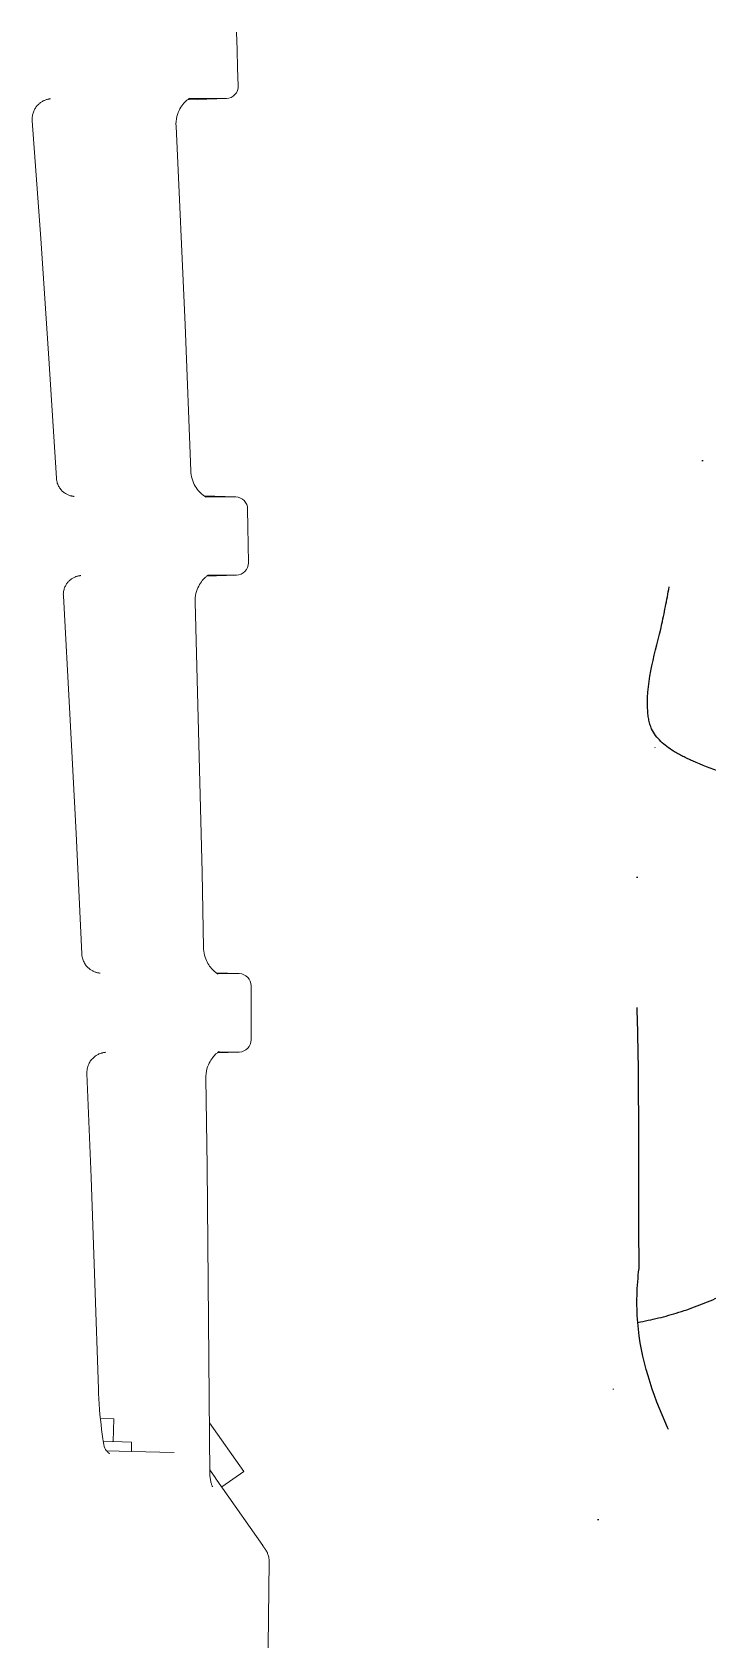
# Model space of a CAD drawing. Header units: millimetres. Extents: x -7970 to 6845, y -11075 to 1978.
# Drawn here: x 4192.6 to 4357.2, y -9802.3 to -9411.1 of the extents above; entities that cross this region are included whole.
import ezdxf

# ---------------------------------------------------------------- set-up
doc = ezdxf.new("R2010")
doc.units = ezdxf.units.MM
doc.header["$LTSCALE"] = 5
doc.linetypes.add('DIVIDE', pattern=[31.75, 12.7, -6.35, 0, -6.35, 0, -6.35])
doc.layers.add('Layer0016', color=7, linetype='Continuous')
doc.layers.add('Layer0021', color=7, linetype='Continuous')

# ---------------------------------------------------------------- blocks, each defined once
blk = doc.blocks.new('DC_GROUP_ＤＸＦ２５_207')
at = {"layer": 'Layer0016', "color": 7, "linetype": 'DIVIDE', "lineweight": 25}
for points, knots in [([(4499.94, -9525.23), (4494.94, -9531.5), (4486.27, -9541.81), (4472.44, -9557.32), (4458.55, -9570.71), (4440.71, -9582.71), (4424.23, -9593.38), (4404.86, -9596.65), (4386.8, -9596.44), (4368.94, -9594.09), (4356.28, -9589.87), (4348.05, -9585.86), (4343.1, -9581.7), (4341.67, -9570.19), (4345.48, -9558.72), (4348.99, -9538.66), (4354.33, -9519.26), (4361.43, -9498.66), (4370.94, -9477.94), (4384.01, -9456.91), (4400.57, -9435.86), (4416.32, -9423.64), (4428.84, -9414.68), (4439.86, -9405.84), (4455.08, -9401.73), (4469.14, -9397.93), (4482.5, -9397.92), (4494.57, -9400.34), (4507.08, -9404.27), (4516.99, -9412.56), (4527.44, -9420.93), (4534.05, -9434.48), (4541.16, -9448.27), (4546.05, -9462.12), (4550.57, -9477.67), (4553.07, -9498.93), (4554.69, -9527.82), (4555.91, -9561.56), (4549.17, -9591.54), (4541.38, -9616.44), (4533.71, -9629.12), (4529.16, -9635.29)], [0, 0, 0, 0, 24.080206, 40.376328, 62.368007, 81.621779, 105.027946, 120.21878, 139.715507, 159.139584, 174.080389, 179.304723, 186.880218, 191.94402, 212.849643, 222.59821, 253.056704, 273.053856, 287.931849, 321.335945, 347.165392, 367.74227, 380.792024, 393.522119, 409.578539, 427.372267, 437.120647, 449.284481, 464.343197, 475.654195, 487.779324, 504.075592, 519.96282, 534.496675, 548.006704, 568.474766, 598.454492, 634.987732, 669.106867, 690.046219, 713.047401, 713.047401, 713.047401, 713.047401]), ([(4340.1, -9725.02), (4343.47, -9724.41), (4350.34, -9722.76), (4362.33, -9718.02), (4376.6, -9710.48), (4392.8, -9697.9), (4406.38, -9683.36), (4420.05, -9664.04), (4431.96, -9640.06), (4442.49, -9611.43), (4455.45, -9587.02), (4464.4, -9569.41), (4475.6, -9556.62), (4480.94, -9549), (4484.5, -9543.7)], [0, 0, 0, 0, 10.276892, 21.121796, 38.60948, 58.511164, 82.374755, 98.015477, 129.356766, 162.34053, 189.36152, 212.362556, 221.106485, 240.236954, 240.236954, 240.236954, 240.236954]), ([(4340.4, -9711.89), (4340.39, -9707.02), (4340.36, -9694.02), (4340.34, -9673.7), (4340.17, -9651.74), (4339.27, -9632.26), (4339.75, -9615.17), (4341.94, -9601.56), (4345.14, -9590.49), (4344.27, -9583.82), (4343.47, -9580.62)], [0, 0, 0, 0, 14.621044, 38.992536, 60.953625, 80.503469, 97.506721, 112.088938, 121.837288, 131.728726, 131.728726, 131.728726, 131.728726]), ([(4360.71, -10013.03), (4359.12, -10012.47), (4352.56, -10009.8), (4341.38, -10003.67), (4331.88, -9988.06), (4331.08, -9967.55), (4327.77, -9942.31), (4326.51, -9910.36), (4325.47, -9878.6), (4325.5, -9846.9), (4325.72, -9821.76), (4327.68, -9795.11), (4330.73, -9771.04), (4333.75, -9745.36), (4335.92, -9725.91), (4339.32, -9715), (4340.4, -9711.89)], [0, 0, 0, 0, 5.049823, 21.317249, 37.226374, 57.223409, 81.953727, 113.849502, 152.951443, 177.322345, 208.94052, 228.346601, 257.449431, 281.705424, 305.997844, 315.891095, 315.891095, 315.891095, 315.891095]), ([(4411.67, -9890.38), (4412.91, -9887.01), (4414.79, -9879.62), (4413.83, -9866.17), (4411.18, -9849.56), (4402.38, -9829.98), (4391.41, -9810.03), (4377.89, -9791.78), (4365.97, -9777.31), (4354.66, -9764.55), (4345.36, -9747.9), (4339.44, -9729.59), (4339.88, -9716.24), (4340.4, -9711.89)], [0, 0, 0, 0, 10.768884, 22.499469, 40.153612, 60.980478, 86.409452, 108.400752, 128.97768, 142.693814, 159.38412, 185.953428, 199.084002, 199.084002, 199.084002, 199.084002])]:
    blk.add_open_spline(points, degree=3, knots=knots, dxfattribs=at)
blk = doc.blocks.new('DC_GROUP_ＤＸＦ２５_57')
at = {"layer": 'Layer0021', "color": 7, "linetype": 'Continuous', "lineweight": 13}
for p, q in [((4198.53, -9519.74), (4198.52, -9519.61)), ((4198.57, -9520.02), (4198.53, -9519.74)), ((4198.62, -9520.29), (4198.57, -9520.02)), ((4198.68, -9520.55), (4198.62, -9520.29)), ((4198.75, -9520.81), (4198.68, -9520.55)), ((4198.84, -9521.05), (4198.75, -9520.81)), ((4198.94, -9521.29), (4198.84, -9521.05)), ((4199.05, -9521.51), (4198.94, -9521.29)), ((4199.17, -9521.73), (4199.05, -9521.51)), ((4199.3, -9521.94), (4199.17, -9521.73)), ((4199.44, -9522.13), (4199.3, -9521.94)), ((4199.58, -9522.32), (4199.44, -9522.13)), ((4199.73, -9522.49), (4199.58, -9522.32)), ((4199.88, -9522.65), (4199.73, -9522.49)), ((4200.04, -9522.81), (4199.88, -9522.65)), ((4200.21, -9522.95), (4200.04, -9522.81)), ((4200.37, -9523.08), (4200.21, -9522.95)), ((4200.54, -9523.21), (4200.37, -9523.08)), ((4200.71, -9523.32), (4200.54, -9523.21)), ((4200.88, -9523.42), (4200.71, -9523.32)), ((4201.05, -9523.52), (4200.88, -9523.42)), ((4201.22, -9523.6), (4201.05, -9523.52)), ((4201.39, -9523.68), (4201.22, -9523.6)), ((4201.56, -9523.75), (4201.39, -9523.68)), ((4201.72, -9523.81), (4201.56, -9523.75)), ((4201.88, -9523.86), (4201.72, -9523.81)), ((4202.03, -9523.9), (4201.88, -9523.86)), ((4202.17, -9523.93), (4202.03, -9523.9)), ((4202.3, -9523.96), (4202.17, -9523.93)), ((4202.42, -9523.99), (4202.3, -9523.96)), ((4202.52, -9524), (4202.42, -9523.99)), ((4202.6, -9524.01), (4202.52, -9524)), ((4202.67, -9524.02), (4202.6, -9524.01)), ((4202.73, -9524.03), (4202.67, -9524.02)), ((4202.77, -9524.03), (4202.73, -9524.03)), ((4202.8, -9524.04), (4202.77, -9524.03)), ((4202.81, -9524.04), (4202.8, -9524.04)), ((4202.82, -9524.04), (4202.81, -9524.04)), ((4202.82, -9524.04), (4202.82, -9524.04))]:
    blk.add_line(p, q, dxfattribs=at)
blk = doc.blocks.new('DC_GROUP_ＤＸＦ２５_59')
at = {"layer": 'Layer0021', "color": 7, "linetype": 'Continuous', "lineweight": 13}
for p, q in [((4204.7, -9635.49), (4204.69, -9635.33)), ((4204.73, -9635.8), (4204.7, -9635.49)), ((4204.78, -9636.1), (4204.73, -9635.8)), ((4204.85, -9636.39), (4204.78, -9636.1)), ((4204.93, -9636.66), (4204.85, -9636.39)), ((4205.03, -9636.92), (4204.93, -9636.66)), ((4205.14, -9637.17), (4205.03, -9636.92)), ((4205.25, -9637.41), (4205.14, -9637.17)), ((4205.38, -9637.63), (4205.25, -9637.41)), ((4205.51, -9637.84), (4205.38, -9637.63)), ((4205.65, -9638.04), (4205.51, -9637.84)), ((4205.79, -9638.23), (4205.65, -9638.04)), ((4205.94, -9638.41), (4205.79, -9638.23)), ((4206.1, -9638.57), (4205.94, -9638.41)), ((4206.25, -9638.73), (4206.1, -9638.57)), ((4206.41, -9638.87), (4206.25, -9638.73)), ((4206.57, -9639), (4206.41, -9638.87)), ((4206.73, -9639.12), (4206.57, -9639)), ((4206.89, -9639.23), (4206.73, -9639.12)), ((4207.05, -9639.34), (4206.89, -9639.23)), ((4207.21, -9639.43), (4207.05, -9639.34)), ((4207.37, -9639.51), (4207.21, -9639.43)), ((4207.52, -9639.59), (4207.37, -9639.51)), ((4207.67, -9639.66), (4207.52, -9639.59)), ((4207.83, -9639.72), (4207.67, -9639.66)), ((4207.97, -9639.78), (4207.83, -9639.72)), ((4208.12, -9639.83), (4207.97, -9639.78)), ((4208.27, -9639.87), (4208.12, -9639.83)), ((4208.41, -9639.91), (4208.27, -9639.87)), ((4208.54, -9639.95), (4208.41, -9639.91)), ((4208.67, -9639.97), (4208.54, -9639.95)), ((4208.79, -9640), (4208.67, -9639.97)), ((4208.9, -9640.01), (4208.79, -9640)), ((4208.99, -9640.03), (4208.9, -9640.01)), ((4209.06, -9640.04), (4208.99, -9640.03)), ((4209.12, -9640.04), (4209.06, -9640.04)), ((4209.16, -9640.05), (4209.12, -9640.04)), ((4209.19, -9640.05), (4209.16, -9640.05)), ((4209.21, -9640.05), (4209.19, -9640.05)), ((4209.22, -9640.05), (4209.21, -9640.05))]:
    blk.add_line(p, q, dxfattribs=at)
blk = doc.blocks.new('DC_GROUP_ＤＸＦ２５_67')
at = {"layer": 'Layer0021', "color": 7, "linetype": 'Continuous', "lineweight": 13}
for p, q in [((4234.96, -9524.2), (4234.91, -9524.18)), ((4234.98, -9524.21), (4234.96, -9524.2)), ((4235, -9524.22), (4234.98, -9524.21))]:
    blk.add_line(p, q, dxfattribs=at)
blk = doc.blocks.new('DC_GROUP_ＤＸＦ２５_68')
at = {"layer": 'Layer0021', "color": 7, "linetype": 'Continuous', "lineweight": 13}
for p, q in [((4234.99, -9524.2), (4234.95, -9524.18)), ((4235.02, -9524.21), (4234.99, -9524.2)), ((4235.03, -9524.22), (4235.02, -9524.21))]:
    blk.add_line(p, q, dxfattribs=at)
blk = doc.blocks.new('DC_GROUP_ＤＸＦ２５_69')
at = {"layer": 'Layer0021', "color": 7, "linetype": 'Continuous', "lineweight": 13}
for p, q in [((4234.38, -9634.23), (4234.37, -9633.86)), ((4234.43, -9634.73), (4234.38, -9634.23)), ((4234.51, -9635.22), (4234.43, -9634.73)), ((4234.61, -9635.68), (4234.51, -9635.22)), ((4234.74, -9636.12), (4234.61, -9635.68)), ((4234.88, -9636.54), (4234.74, -9636.12)), ((4235.05, -9636.94), (4234.88, -9636.54)), ((4235.23, -9637.31), (4235.05, -9636.94)), ((4235.42, -9637.67), (4235.23, -9637.31)), ((4235.62, -9638.01), (4235.42, -9637.67)), ((4235.84, -9638.33), (4235.62, -9638.01)), ((4236.06, -9638.62), (4235.84, -9638.33)), ((4236.28, -9638.89), (4236.06, -9638.62)), ((4236.5, -9639.13), (4236.28, -9638.89)), ((4236.71, -9639.35), (4236.5, -9639.13)), ((4236.91, -9639.54), (4236.71, -9639.35)), ((4237.09, -9639.7), (4236.91, -9639.54)), ((4237.24, -9639.82), (4237.09, -9639.7)), ((4237.38, -9639.93), (4237.24, -9639.82)), ((4237.5, -9640.02), (4237.38, -9639.93)), ((4237.6, -9640.09), (4237.5, -9640.02)), ((4237.68, -9640.14), (4237.6, -9640.09)), ((4237.75, -9640.19), (4237.68, -9640.14)), ((4237.8, -9640.22), (4237.75, -9640.19)), ((4237.84, -9640.24), (4237.8, -9640.22)), ((4237.87, -9640.25), (4237.84, -9640.24)), ((4237.88, -9640.26), (4237.87, -9640.25)), ((4237.88, -9640.26), (4237.88, -9640.26))]:
    blk.add_line(p, q, dxfattribs=at)
blk = doc.blocks.new('DC_GROUP_ＤＸＦ２５_70')
at = {"layer": 'Layer0021', "color": 7, "linetype": 'Continuous', "lineweight": 13}
for p, q in [((4230.87, -9427.23), (4230.93, -9427.2)), ((4230.93, -9427.2), (4230.97, -9427.18)), ((4230.97, -9427.18), (4230.99, -9427.18)), ((4230.99, -9427.18), (4230.99, -9427.17))]:
    blk.add_line(p, q, dxfattribs=at)
blk = doc.blocks.new('DC_GROUP_ＤＸＦ２５_72')
at = {"layer": 'Layer0021', "color": 7, "linetype": 'Continuous', "lineweight": 13}
for p, q in [((4231.26, -9518.21), (4231.23, -9517.79)), ((4231.33, -9518.76), (4231.26, -9518.21)), ((4231.43, -9519.29), (4231.33, -9518.76)), ((4231.56, -9519.79), (4231.43, -9519.29)), ((4231.72, -9520.27), (4231.56, -9519.79)), ((4231.91, -9520.72), (4231.72, -9520.27)), ((4232.11, -9521.14), (4231.91, -9520.72)), ((4232.32, -9521.53), (4232.11, -9521.14)), ((4232.56, -9521.9), (4232.32, -9521.53)), ((4232.8, -9522.25), (4232.56, -9521.9)), ((4233.05, -9522.57), (4232.8, -9522.25)), ((4233.3, -9522.85), (4233.05, -9522.57)), ((4233.54, -9523.11), (4233.3, -9522.85)), ((4233.78, -9523.33), (4233.54, -9523.11)), ((4233.98, -9523.51), (4233.78, -9523.33)), ((4234.16, -9523.66), (4233.98, -9523.51)), ((4234.33, -9523.78), (4234.16, -9523.66)), ((4234.48, -9523.89), (4234.33, -9523.78)), ((4234.61, -9523.98), (4234.48, -9523.89)), ((4234.73, -9524.05), (4234.61, -9523.98)), ((4234.82, -9524.11), (4234.73, -9524.05)), ((4234.89, -9524.15), (4234.82, -9524.11)), ((4234.95, -9524.18), (4234.89, -9524.15))]:
    blk.add_line(p, q, dxfattribs=at)
blk = doc.blocks.new('DC_GROUP_ＤＸＦ２５_73')
at = {"layer": 'Layer0021', "color": 7, "linetype": 'Continuous', "lineweight": 13}
for p, q in [((4210.92, -9756.45), (4210.79, -9756.32)), ((4211.06, -9756.61), (4210.92, -9756.45)), ((4211.19, -9756.73), (4211.06, -9756.61)), ((4211.29, -9756.84), (4211.19, -9756.73)), ((4211.38, -9756.91), (4211.29, -9756.84)), ((4211.43, -9756.96), (4211.38, -9756.91)), ((4211.46, -9756.99), (4211.43, -9756.96)), ((4211.45, -9756.98), (4211.46, -9756.99)), ((4211.46, -9756.99), (4211.46, -9756.99))]:
    blk.add_line(p, q, dxfattribs=at)
blk = doc.blocks.new('DC_GROUP_ＤＸＦ２５_74')
at = {"layer": 'Layer0021', "color": 7, "linetype": 'Continuous', "lineweight": 13}
for p, q in [((4210.04, -9754.75), (4209.96, -9754.3)), ((4210.18, -9755.21), (4210.04, -9754.75)), ((4210.34, -9755.61), (4210.18, -9755.21)), ((4210.51, -9755.94), (4210.34, -9755.61)), ((4210.67, -9756.18), (4210.51, -9755.94)), ((4210.79, -9756.32), (4210.67, -9756.18))]:
    blk.add_line(p, q, dxfattribs=at)
blk = doc.blocks.new('DC_GROUP_ＤＸＦ２５_75')
at = {"layer": 'Layer0021', "color": 7, "linetype": 'Continuous', "lineweight": 13}
for p, q in [((4236.2, -9761.37), (4235.89, -9760.93)), ((4237.15, -9762.74), (4236.2, -9761.37))]:
    blk.add_line(p, q, dxfattribs=at)
blk = doc.blocks.new('DC_GROUP_ＤＸＦ２５_76')
at = {"layer": 'Layer0021', "color": 7, "linetype": 'Continuous', "lineweight": 13}
for p, q in [((4248.9, -9779.52), (4248.75, -9779.3)), ((4248.91, -9779.54), (4248.9, -9779.52)), ((4248.92, -9779.55), (4248.91, -9779.54)), ((4248.93, -9779.57), (4248.92, -9779.55))]:
    blk.add_line(p, q, dxfattribs=at)
blk = doc.blocks.new('DC_GROUP_ＤＸＦ２５_77')
at = {"layer": 'Layer0021', "color": 7, "linetype": 'Continuous', "lineweight": 13}
for p, q in [((4248.96, -9779.61), (4248.93, -9779.57)), ((4248.97, -9779.62), (4248.96, -9779.61)), ((4248.98, -9779.64), (4248.97, -9779.62)), ((4248.99, -9779.65), (4248.98, -9779.64))]:
    blk.add_line(p, q, dxfattribs=at)
blk = doc.blocks.new('DC_GROUP_ＤＸＦ２５_78')
at = {"layer": 'Layer0021', "color": 7, "linetype": 'Continuous', "lineweight": 13}
for p, q in [((4249.01, -9779.69), (4248.99, -9779.65)), ((4249.02, -9779.7), (4249.01, -9779.69)), ((4249.04, -9779.72), (4249.02, -9779.7)), ((4249.05, -9779.73), (4249.04, -9779.72))]:
    blk.add_line(p, q, dxfattribs=at)
blk = doc.blocks.new('DC_GROUP_ＤＸＦ２５_79')
at = {"layer": 'Layer0021', "color": 7, "linetype": 'Continuous', "lineweight": 13}
for p, q in [((4249.07, -9779.76), (4249.05, -9779.73)), ((4249.07, -9779.77), (4249.07, -9779.76)), ((4249.08, -9779.79), (4249.07, -9779.77))]:
    blk.add_line(p, q, dxfattribs=at)
blk = doc.blocks.new('DC_GROUP_ＤＸＦ２５_80')
at = {"layer": 'Layer0021', "color": 7, "linetype": 'Continuous', "lineweight": 13}
for p, q in [((4249.1, -9779.81), (4249.08, -9779.79)), ((4249.11, -9779.83), (4249.1, -9779.81)), ((4249.12, -9779.84), (4249.11, -9779.83))]:
    blk.add_line(p, q, dxfattribs=at)
blk = doc.blocks.new('DC_GROUP_ＤＸＦ２５_81')
at = {"layer": 'Layer0021', "color": 7, "linetype": 'Continuous', "lineweight": 13}
for p, q in [((4249.14, -9779.86), (4249.12, -9779.84)), ((4249.15, -9779.87), (4249.14, -9779.86))]:
    blk.add_line(p, q, dxfattribs=at)
blk = doc.blocks.new('DC_GROUP_ＤＸＦ２５_82')
at = {"layer": 'Layer0021', "color": 7, "linetype": 'Continuous', "lineweight": 13}
for p, q in [((4249.16, -9779.9), (4249.15, -9779.87)), ((4249.17, -9779.91), (4249.16, -9779.9)), ((4249.18, -9779.92), (4249.17, -9779.91))]:
    blk.add_line(p, q, dxfattribs=at)
blk = doc.blocks.new('DC_GROUP_ＤＸＦ２５_83')
at = {"layer": 'Layer0021', "color": 7, "linetype": 'Continuous', "lineweight": 13}
for p, q in [((4249.19, -9779.94), (4249.18, -9779.92)), ((4249.2, -9779.95), (4249.19, -9779.94))]:
    blk.add_line(p, q, dxfattribs=at)
blk = doc.blocks.new('DC_GROUP_ＤＸＦ２５_84')
at = {"layer": 'Layer0021', "color": 7, "linetype": 'Continuous', "lineweight": 13}
for p, q in [((4249.23, -9779.99), (4249.21, -9779.97)), ((4249.23, -9780), (4249.23, -9779.99))]:
    blk.add_line(p, q, dxfattribs=at)
blk = doc.blocks.new('DC_GROUP_ＤＸＦ２５_85')
at = {"layer": 'Layer0021', "color": 7, "linetype": 'Continuous', "lineweight": 13}
for p, q in [((4249.26, -9780.04), (4249.25, -9780.02)), ((4249.26, -9780.05), (4249.26, -9780.04))]:
    blk.add_line(p, q, dxfattribs=at)
blk = doc.blocks.new('DC_GROUP_ＤＸＦ２５_86')
at = {"layer": 'Layer0021', "color": 7, "linetype": 'Continuous', "lineweight": 13}
for p, q in [((4249.28, -9780.07), (4249.27, -9780.06)), ((4249.29, -9780.08), (4249.28, -9780.07))]:
    blk.add_line(p, q, dxfattribs=at)
blk = doc.blocks.new('DC_GROUP_ＤＸＦ２５_87')
at = {"layer": 'Layer0021', "color": 7, "linetype": 'Continuous', "lineweight": 13}
for p, q in [((4249.55, -9780.47), (4249.53, -9780.44)), ((4249.56, -9780.49), (4249.55, -9780.47)), ((4249.58, -9780.51), (4249.56, -9780.49)), ((4249.6, -9780.54), (4249.58, -9780.51)), ((4249.62, -9780.58), (4249.6, -9780.54)), ((4249.64, -9780.62), (4249.62, -9780.58)), ((4249.67, -9780.67), (4249.64, -9780.62)), ((4249.7, -9780.73), (4249.67, -9780.67))]:
    blk.add_line(p, q, dxfattribs=at)
blk = doc.blocks.new('DC_GROUP_ＤＸＦ２５_88')
at = {"layer": 'Layer0021', "color": 7, "linetype": 'Continuous', "lineweight": 13}
for p, q in [((4235.91, -9762.12), (4235.9, -9761.99)), ((4235.92, -9762.41), (4235.91, -9762.12)), ((4235.94, -9762.68), (4235.92, -9762.41)), ((4235.97, -9762.95), (4235.94, -9762.68)), ((4236.01, -9763.21), (4235.97, -9762.95)), ((4236.05, -9763.45), (4236.01, -9763.21)), ((4236.1, -9763.69), (4236.05, -9763.45)), ((4236.15, -9763.91), (4236.1, -9763.69)), ((4236.21, -9764.12), (4236.15, -9763.91)), ((4236.27, -9764.32), (4236.21, -9764.12)), ((4236.33, -9764.5), (4236.27, -9764.32)), ((4236.39, -9764.65), (4236.33, -9764.5)), ((4236.43, -9764.77), (4236.39, -9764.65)), ((4236.47, -9764.86), (4236.43, -9764.77)), ((4236.5, -9764.94), (4236.47, -9764.86)), ((4236.53, -9764.99), (4236.5, -9764.94)), ((4236.54, -9765.02), (4236.53, -9764.99)), ((4236.54, -9765.02), (4236.54, -9765.03)), ((4236.54, -9765.03), (4236.54, -9765.02))]:
    blk.add_line(p, q, dxfattribs=at)
blk = doc.blocks.new('DC_GROUP_ＤＸＦ２５_93')
at = {"layer": 'Layer0021', "color": 7, "linetype": 'Continuous', "lineweight": 13}
for p, q in [((4194.7, -9461.32), (4192.63, -9432.61)), ((4196.67, -9490.46), (4194.7, -9461.32)), ((4198.52, -9519.61), (4196.67, -9490.46))]:
    blk.add_line(p, q, dxfattribs=at)
blk = doc.blocks.new('DC_GROUP_ＤＸＦ２５_94')
at = {"layer": 'Layer0021', "color": 7, "linetype": 'Continuous', "lineweight": 13}
for p, q in [((4194.68, -9428.21), (4194.84, -9428.1)), ((4194.84, -9428.1), (4194.99, -9428)), ((4194.99, -9428), (4195.15, -9427.91)), ((4195.15, -9427.91), (4195.31, -9427.82)), ((4195.31, -9427.82), (4195.47, -9427.74)), ((4195.47, -9427.74), (4195.63, -9427.67)), ((4195.63, -9427.67), (4195.79, -9427.6)), ((4195.79, -9427.6), (4195.95, -9427.55)), ((4195.95, -9427.55), (4196.11, -9427.49)), ((4196.11, -9427.49), (4196.26, -9427.45)), ((4196.26, -9427.45), (4196.41, -9427.41)), ((4196.41, -9427.41), (4196.55, -9427.38)), ((4196.55, -9427.38), (4196.68, -9427.35)), ((4196.68, -9427.35), (4196.79, -9427.33)), ((4196.79, -9427.33), (4196.88, -9427.32)), ((4196.88, -9427.32), (4196.95, -9427.31)), ((4196.95, -9427.31), (4197.02, -9427.3)), ((4197.02, -9427.3), (4197.06, -9427.3)), ((4197.06, -9427.3), (4197.1, -9427.29)), ((4197.1, -9427.29), (4197.11, -9427.29)), ((4197.11, -9427.29), (4197.12, -9427.29)), ((4192.62, -9432.23), (4192.63, -9431.97)), ((4192.63, -9431.97), (4192.65, -9431.72)), ((4192.65, -9431.72), (4192.68, -9431.47)), ((4192.68, -9431.47), (4192.72, -9431.22)), ((4192.72, -9431.22), (4192.78, -9430.99)), ((4192.78, -9430.99), (4192.85, -9430.76)), ((4192.85, -9430.76), (4192.92, -9430.53)), ((4192.92, -9430.53), (4193.01, -9430.32)), ((4193.01, -9430.32), (4193.1, -9430.11)), ((4193.1, -9430.11), (4193.2, -9429.91)), ((4193.2, -9429.91), (4193.31, -9429.71)), ((4193.31, -9429.71), (4193.42, -9429.53)), ((4193.42, -9429.53), (4193.54, -9429.35)), ((4193.54, -9429.35), (4193.67, -9429.18)), ((4193.67, -9429.18), (4193.8, -9429.02)), ((4193.8, -9429.02), (4193.94, -9428.86)), ((4193.94, -9428.86), (4194.08, -9428.72)), ((4194.08, -9428.72), (4194.23, -9428.58)), ((4194.23, -9428.58), (4194.37, -9428.45)), ((4194.37, -9428.45), (4194.53, -9428.32)), ((4194.53, -9428.32), (4194.68, -9428.21)), ((4192.63, -9432.5), (4192.62, -9432.23)), ((4192.63, -9432.61), (4192.63, -9432.5))]:
    blk.add_line(p, q, dxfattribs=at)
blk = doc.blocks.new('DC_GROUP_ＤＸＦ２５_95')
at = {"layer": 'Layer0021', "color": 7, "linetype": 'Continuous', "lineweight": 13}
for p, q in [((4201.81, -9576.93), (4200.22, -9548.21)), ((4203.31, -9606.1), (4201.81, -9576.93)), ((4204.69, -9635.33), (4203.31, -9606.1))]:
    blk.add_line(p, q, dxfattribs=at)
blk = doc.blocks.new('DC_GROUP_ＤＸＦ２５_96')
at = {"layer": 'Layer0021', "color": 7, "linetype": 'Continuous', "lineweight": 13}
for p, q in [((4200.91, -9545.49), (4201.02, -9545.32)), ((4201.02, -9545.32), (4201.14, -9545.15)), ((4201.14, -9545.15), (4201.27, -9545)), ((4201.27, -9545), (4201.39, -9544.85)), ((4201.39, -9544.85), (4201.53, -9544.71)), ((4201.53, -9544.71), (4201.66, -9544.57)), ((4201.66, -9544.57), (4201.8, -9544.44)), ((4201.8, -9544.44), (4201.94, -9544.32)), ((4201.94, -9544.32), (4202.09, -9544.21)), ((4202.09, -9544.21), (4202.24, -9544.1)), ((4202.24, -9544.1), (4202.39, -9544.01)), ((4202.39, -9544.01), (4202.54, -9543.92)), ((4202.54, -9543.92), (4202.69, -9543.83)), ((4202.69, -9543.83), (4202.84, -9543.75)), ((4202.84, -9543.75), (4202.99, -9543.68)), ((4202.99, -9543.68), (4203.15, -9543.62)), ((4203.15, -9543.62), (4203.3, -9543.56)), ((4203.3, -9543.56), (4203.45, -9543.51)), ((4203.45, -9543.51), (4203.59, -9543.47)), ((4203.59, -9543.47), (4203.73, -9543.43)), ((4203.73, -9543.43), (4203.87, -9543.4)), ((4203.87, -9543.4), (4204, -9543.37)), ((4204, -9543.37), (4204.1, -9543.35)), ((4204.1, -9543.35), (4204.19, -9543.34)), ((4204.19, -9543.34), (4204.27, -9543.33)), ((4204.27, -9543.33), (4204.33, -9543.32)), ((4204.33, -9543.32), (4204.38, -9543.32)), ((4204.38, -9543.32), (4204.41, -9543.31)), ((4204.41, -9543.31), (4204.43, -9543.31)), ((4204.43, -9543.31), (4204.44, -9543.31)), ((4200.21, -9547.86), (4200.23, -9547.61)), ((4200.22, -9548.11), (4200.21, -9547.86)), ((4200.22, -9548.21), (4200.22, -9548.11)), ((4200.23, -9547.61), (4200.25, -9547.37)), ((4200.25, -9547.37), (4200.28, -9547.14)), ((4200.28, -9547.14), (4200.33, -9546.91)), ((4200.33, -9546.91), (4200.39, -9546.68)), ((4200.39, -9546.68), (4200.45, -9546.47)), ((4200.45, -9546.47), (4200.53, -9546.26)), ((4200.53, -9546.26), (4200.61, -9546.05)), ((4200.61, -9546.05), (4200.71, -9545.86)), ((4200.71, -9545.86), (4200.81, -9545.67)), ((4200.81, -9545.67), (4200.91, -9545.49))]:
    blk.add_line(p, q, dxfattribs=at)
blk = doc.blocks.new('DC_GROUP_ＤＸＦ２５_97')
at = {"layer": 'Layer0021', "color": 7, "linetype": 'Continuous', "lineweight": 13}
for p, q in [((4206.96, -9689.78), (4205.95, -9664.47)), ((4207.9, -9715.5), (4206.96, -9689.78)), ((4208.75, -9741.25), (4207.9, -9715.5))]:
    blk.add_line(p, q, dxfattribs=at)
blk = doc.blocks.new('DC_GROUP_ＤＸＦ２５_98')
at = {"layer": 'Layer0021', "color": 7, "linetype": 'Continuous', "lineweight": 13}
for p, q in [((4206.1, -9663.05), (4206.18, -9662.76)), ((4206.18, -9662.76), (4206.28, -9662.48)), ((4206.28, -9662.48), (4206.39, -9662.22)), ((4206.39, -9662.22), (4206.51, -9661.96)), ((4206.51, -9661.96), (4206.65, -9661.72)), ((4206.65, -9661.72), (4206.79, -9661.49)), ((4206.79, -9661.49), (4206.95, -9661.27)), ((4206.95, -9661.27), (4207.11, -9661.07)), ((4207.11, -9661.07), (4207.28, -9660.88)), ((4207.28, -9660.88), (4207.45, -9660.7)), ((4207.45, -9660.7), (4207.63, -9660.54)), ((4207.63, -9660.54), (4207.81, -9660.39)), ((4207.81, -9660.39), (4207.99, -9660.25)), ((4207.99, -9660.25), (4208.17, -9660.12)), ((4208.17, -9660.12), (4208.35, -9660)), ((4208.35, -9660), (4208.53, -9659.9)), ((4208.53, -9659.9), (4208.71, -9659.81)), ((4208.71, -9659.81), (4208.89, -9659.72)), ((4208.89, -9659.72), (4209.06, -9659.65)), ((4209.06, -9659.65), (4209.23, -9659.59)), ((4209.23, -9659.59), (4209.4, -9659.53)), ((4209.4, -9659.53), (4209.56, -9659.48)), ((4209.56, -9659.48), (4209.71, -9659.44)), ((4209.71, -9659.44), (4209.85, -9659.41)), ((4209.85, -9659.41), (4209.99, -9659.38)), ((4209.99, -9659.38), (4210.11, -9659.36)), ((4210.11, -9659.36), (4210.21, -9659.34)), ((4210.21, -9659.34), (4210.3, -9659.33)), ((4210.3, -9659.33), (4210.37, -9659.32)), ((4210.37, -9659.32), (4210.41, -9659.32)), ((4210.41, -9659.32), (4210.45, -9659.31)), ((4210.45, -9659.31), (4210.47, -9659.31)), ((4205.95, -9664.3), (4205.96, -9663.98)), ((4205.95, -9664.47), (4205.95, -9664.3)), ((4205.96, -9663.98), (4205.98, -9663.66)), ((4205.98, -9663.66), (4206.03, -9663.35)), ((4206.03, -9663.35), (4206.1, -9663.05))]:
    blk.add_line(p, q, dxfattribs=at)
blk = doc.blocks.new('DC_GROUP_ＤＸＦ２５_99')
at = {"layer": 'Layer0021', "color": 7, "linetype": 'Continuous', "lineweight": 13}
for p, q in [((4249.74, -9780.81), (4249.7, -9780.73)), ((4249.79, -9780.9), (4249.74, -9780.81)), ((4249.84, -9781), (4249.79, -9780.9)), ((4249.9, -9781.13), (4249.84, -9781)), ((4249.97, -9781.29), (4249.9, -9781.13))]:
    blk.add_line(p, q, dxfattribs=at)
blk = doc.blocks.new('DC_GROUP_ＤＸＦ２５_100')
at = {"layer": 'Layer0021', "color": 7, "linetype": 'Continuous', "lineweight": 13}
for p, q in [((4250.04, -9781.48), (4249.97, -9781.29)), ((4250.11, -9781.69), (4250.04, -9781.48))]:
    blk.add_line(p, q, dxfattribs=at)
blk = doc.blocks.new('DC_GROUP_ＤＸＦ２５_101')
at = {"layer": 'Layer0021', "color": 7, "linetype": 'Continuous', "lineweight": 13}
for p, q in [((4250.17, -9781.93), (4250.11, -9781.69)), ((4250.23, -9782.17), (4250.17, -9781.93))]:
    blk.add_line(p, q, dxfattribs=at)
blk = doc.blocks.new('DC_GROUP_ＤＸＦ２５_102')
at = {"layer": 'Layer0021', "color": 7, "linetype": 'Continuous', "lineweight": 13}
for p, q in [((4208.79, -9742.35), (4208.75, -9741.25)), ((4208.86, -9743.63), (4208.79, -9742.35)), ((4208.94, -9744.91), (4208.86, -9743.63)), ((4209.03, -9746.19), (4208.94, -9744.91)), ((4209.14, -9747.44), (4209.03, -9746.19)), ((4209.26, -9748.68), (4209.14, -9747.44)), ((4209.39, -9749.89), (4209.26, -9748.68)), ((4209.53, -9751.08), (4209.39, -9749.89)), ((4209.68, -9752.23), (4209.53, -9751.08)), ((4209.83, -9753.35), (4209.68, -9752.23)), ((4209.96, -9754.3), (4209.83, -9753.35))]:
    blk.add_line(p, q, dxfattribs=at)
blk = doc.blocks.new('DC_GROUP_ＤＸＦ２５_105')
at = {"layer": 'Layer0021', "color": 7, "linetype": 'Continuous', "lineweight": 13}
for p, q in [((4250.27, -9782.44), (4250.23, -9782.17)), ((4250.3, -9782.72), (4250.27, -9782.44))]:
    blk.add_line(p, q, dxfattribs=at)
blk = doc.blocks.new('DC_GROUP_ＤＸＦ２５_110')
at = {"layer": 'Layer0021', "color": 7, "linetype": 'Continuous', "lineweight": 13}
for p, q in [((4229.86, -9482.25), (4227.65, -9433.93)), ((4231.23, -9517.79), (4229.86, -9482.25))]:
    blk.add_line(p, q, dxfattribs=at)
blk = doc.blocks.new('DC_GROUP_ＤＸＦ２５_112')
at = {"layer": 'Layer0021', "color": 7, "linetype": 'Continuous', "lineweight": 13}
for p, q in [((4234, -9615.56), (4232.29, -9549.75)), ((4234.37, -9633.86), (4234, -9615.56))]:
    blk.add_line(p, q, dxfattribs=at)
blk = doc.blocks.new('DC_GROUP_ＤＸＦ２５_113')
at = {"layer": 'Layer0021', "color": 7, "linetype": 'Continuous', "lineweight": 13}
for p, q in [((4229.77, -9428.13), (4229.97, -9427.94)), ((4229.97, -9427.94), (4230.15, -9427.77)), ((4230.15, -9427.77), (4230.31, -9427.63)), ((4230.31, -9427.63), (4230.46, -9427.51)), ((4230.46, -9427.51), (4230.59, -9427.42)), ((4230.59, -9427.42), (4230.7, -9427.34)), ((4230.7, -9427.34), (4230.79, -9427.28)), ((4230.79, -9427.28), (4230.87, -9427.23)), ((4227.75, -9432.18), (4227.87, -9431.61)), ((4227.87, -9431.61), (4228.02, -9431.09)), ((4228.02, -9431.09), (4228.2, -9430.6)), ((4228.2, -9430.6), (4228.4, -9430.14)), ((4228.4, -9430.14), (4228.61, -9429.72)), ((4228.61, -9429.72), (4228.84, -9429.33)), ((4228.84, -9429.33), (4229.08, -9428.97)), ((4229.08, -9428.97), (4229.32, -9428.65)), ((4229.32, -9428.65), (4229.56, -9428.37)), ((4229.56, -9428.37), (4229.77, -9428.13)), ((4227.64, -9433.42), (4227.67, -9432.78)), ((4227.65, -9433.93), (4227.64, -9433.42)), ((4227.67, -9432.78), (4227.75, -9432.18))]:
    blk.add_line(p, q, dxfattribs=at)
blk = doc.blocks.new('DC_GROUP_ＤＸＦ２５_114')
at = {"layer": 'Layer0021', "color": 7, "linetype": 'Continuous', "lineweight": 13}
for p, q in [((4235.21, -9687.08), (4234.91, -9665.59)), ((4235.9, -9761.99), (4235.21, -9687.08))]:
    blk.add_line(p, q, dxfattribs=at)
blk = doc.blocks.new('DC_GROUP_ＤＸＦ２５_115')
at = {"layer": 'Layer0021', "color": 7, "linetype": 'Continuous', "lineweight": 13}
for p, q in [((4250.32, -9783.01), (4250.3, -9782.72)), ((4250.32, -9783.18), (4250.32, -9783.01))]:
    blk.add_line(p, q, dxfattribs=at)
blk = doc.blocks.new('DC_GROUP_ＤＸＦ２５_116')
at = {"layer": 'Layer0021', "color": 7, "linetype": 'Continuous', "lineweight": 13}
for p, q in [((4233.39, -9545.48), (4233.6, -9545.13)), ((4233.6, -9545.13), (4233.83, -9544.81)), ((4233.83, -9544.81), (4234.06, -9544.52)), ((4234.06, -9544.52), (4234.28, -9544.26)), ((4234.28, -9544.26), (4234.48, -9544.04)), ((4234.48, -9544.04), (4234.66, -9543.86)), ((4234.66, -9543.86), (4234.82, -9543.71)), ((4234.82, -9543.71), (4234.97, -9543.58)), ((4234.97, -9543.58), (4235.11, -9543.47)), ((4235.11, -9543.47), (4235.22, -9543.38)), ((4235.22, -9543.38), (4235.33, -9543.31)), ((4235.33, -9543.31), (4235.41, -9543.26)), ((4235.41, -9543.26), (4235.47, -9543.22)), ((4235.47, -9543.22), (4235.52, -9543.19)), ((4235.52, -9543.19), (4235.55, -9543.17)), ((4235.55, -9543.17), (4235.57, -9543.16)), ((4235.57, -9543.16), (4235.58, -9543.16)), ((4232.29, -9549.3), (4232.33, -9548.71)), ((4232.29, -9549.75), (4232.29, -9549.3)), ((4232.33, -9548.71), (4232.4, -9548.16)), ((4232.4, -9548.16), (4232.51, -9547.64)), ((4232.51, -9547.64), (4232.65, -9547.14)), ((4232.65, -9547.14), (4232.81, -9546.68)), ((4232.81, -9546.68), (4232.98, -9546.25)), ((4232.98, -9546.25), (4233.18, -9545.85)), ((4233.18, -9545.85), (4233.39, -9545.48))]:
    blk.add_line(p, q, dxfattribs=at)
blk = doc.blocks.new('DC_GROUP_ＤＸＦ２５_117')
at = {"layer": 'Layer0021', "color": 7, "linetype": 'Continuous', "lineweight": 13}
for p, q in [((4235.35, -9662.86), (4235.53, -9662.39)), ((4235.53, -9662.39), (4235.73, -9661.95)), ((4235.73, -9661.95), (4235.94, -9661.56)), ((4235.94, -9661.56), (4236.15, -9661.2)), ((4236.15, -9661.2), (4236.37, -9660.87)), ((4236.37, -9660.87), (4236.6, -9660.57)), ((4236.6, -9660.57), (4236.82, -9660.3)), ((4236.82, -9660.3), (4237.02, -9660.07)), ((4237.02, -9660.07), (4237.21, -9659.88)), ((4237.21, -9659.88), (4237.38, -9659.72)), ((4237.38, -9659.72), (4237.52, -9659.59)), ((4237.52, -9659.59), (4237.65, -9659.48)), ((4237.65, -9659.48), (4237.76, -9659.39)), ((4237.76, -9659.39), (4237.86, -9659.32)), ((4237.86, -9659.32), (4237.95, -9659.26)), ((4237.95, -9659.26), (4238.01, -9659.21)), ((4238.01, -9659.21), (4238.06, -9659.18)), ((4238.06, -9659.18), (4238.1, -9659.15)), ((4238.1, -9659.15), (4238.12, -9659.14)), ((4238.12, -9659.14), (4238.14, -9659.13)), ((4238.14, -9659.13), (4238.14, -9659.13)), ((4234.91, -9665.59), (4234.92, -9665.11)), ((4234.92, -9665.11), (4234.97, -9664.49)), ((4234.97, -9664.49), (4235.06, -9663.91)), ((4235.06, -9663.91), (4235.19, -9663.37)), ((4235.19, -9663.37), (4235.35, -9662.86))]:
    blk.add_line(p, q, dxfattribs=at)

msp = doc.modelspace()

# ---------------------------------------------------------------- linework, layer by layer
at = {"layer": 'Layer0021', "color": 7, "linetype": 'Continuous', "lineweight": 18}
for p, q in [((4242.383, -9411.071), (4242.524, -9415.391)), ((4242.524, -9415.391), (4242.664, -9419.774)), ((4242.664, -9419.774), (4242.8, -9424.127)), ((4230.412, -9427.549), (4239.906, -9427.218)), ((4230.691, -9427.218), (4230.709, -9427.218)), ((4239.906, -9427.218), (4230.901, -9427.218)), ((4242.205, -9524.17), (4234.488, -9523.901)), ((4234.735, -9524.17), (4235.034, -9524.17)), ((4235.034, -9524.17), (4242.205, -9524.17)), ((4245.162, -9531.447), (4245.1, -9527.125)), ((4245.221, -9535.822), (4245.162, -9531.447)), ((4245.278, -9540.192), (4245.221, -9535.822)), ((4235.096, -9543.482), (4242.383, -9543.228)), ((4242.383, -9543.228), (4235.455, -9543.228)), ((4209.222, -9640.052), (4209.224, -9640.052)), ((4243.054, -9640.169), (4237.437, -9639.973)), ((4237.724, -9640.169), (4237.88, -9640.169)), ((4237.88, -9640.169), (4243.054, -9640.169)), ((4245.953, -9647.491), (4245.95, -9643.164)), ((4245.954, -9656.238), (4245.95, -9643.164)), ((4245.954, -9651.898), (4245.953, -9647.437)), ((4245.954, -9656.238), (4245.954, -9651.849)), ((4210.471, -9659.312), (4210.488, -9659.311)), ((4237.725, -9659.422), (4243.059, -9659.235)), ((4243.059, -9659.235), (4237.975, -9659.235)), ((4209.238, -9748.45), (4212.483, -9748.535)), ((4212.339, -9754.033), (4212.483, -9748.535)), ((4235.788, -9749.439), (4244.127, -9761.349)), ((4209.912, -9753.97), (4216.838, -9754.151)), ((4210.765, -9756.289), (4210.794, -9756.29)), ((4210.794, -9756.29), (4213.791, -9756.368)), ((4213.791, -9756.368), (4216.778, -9756.447)), ((4216.778, -9756.45), (4216.838, -9754.151)), ((4216.778, -9756.447), (4227.209, -9756.72)), ((4237.151, -9762.741), (4235.894, -9760.946)), ((4237.46, -9763.182), (4237.153, -9762.742)), ((4237.667, -9763.477), (4237.46, -9763.182)), ((4239.974, -9766.772), (4237.617, -9763.406)), ((4237.87, -9763.768), (4237.667, -9763.477)), ((4238.078, -9764.065), (4237.87, -9763.768)), ((4238.186, -9764.219), (4238.078, -9764.065)), ((4238.792, -9765.085), (4244.127, -9761.349)), ((4238.973, -9765.343), (4248.757, -9779.317)), ((4249.214, -9779.973), (4249.199, -9779.952)), ((4249.246, -9780.02), (4249.234, -9780.002)), ((4249.274, -9780.06), (4249.264, -9780.045)), ((4249.298, -9780.094), (4249.289, -9780.081)), ((4249.306, -9780.106), (4249.298, -9780.094)), ((4249.314, -9780.118), (4249.306, -9780.106)), ((4249.322, -9780.129), (4249.314, -9780.118)), ((4249.33, -9780.14), (4249.322, -9780.129)), ((4249.337, -9780.15), (4249.33, -9780.14)), ((4249.347, -9780.165), (4249.337, -9780.15)), ((4249.353, -9780.174), (4249.347, -9780.165)), ((4249.365, -9780.192), (4249.353, -9780.174)), ((4249.377, -9780.208), (4249.365, -9780.192)), ((4249.425, -9780.279), (4249.377, -9780.208)), ((4249.45, -9780.316), (4249.425, -9780.279)), ((4249.467, -9780.341), (4249.45, -9780.316)), ((4249.482, -9780.363), (4249.467, -9780.341)), ((4249.496, -9780.384), (4249.482, -9780.363)), ((4249.515, -9780.413), (4249.496, -9780.384)), ((4249.531, -9780.438), (4249.515, -9780.413)), ((4249.621, -9853.172), (4250.319, -9783.177))]:
    msp.add_line(p, q, dxfattribs=at)
for centre, start, end in [((4239.802, -9424.22), 272, 1.76393), ((4242.1, -9527.168), 0.83223, 88), ((4242.278, -9540.23), 272, 0.73028), ((4242.95, -9643.167), 0.05478, 88), ((4242.954, -9656.237), 272, 359.98522)]:
    msp.add_arc(centre, 3, start, end, dxfattribs=at)

# ---------------------------------------------------------------- block references
at = {"layer": 'Layer0016', "linetype": 'Continuous'}
msp.add_blockref('DC_GROUP_ＤＸＦ２５_207', (0, 0), dxfattribs=at)
at = {"layer": 'Layer0021', "linetype": 'Continuous'}
for name in ['DC_GROUP_ＤＸＦ２５_94', 'DC_GROUP_ＤＸＦ２５_113', 'DC_GROUP_ＤＸＦ２５_70', 'DC_GROUP_ＤＸＦ２５_93', 'DC_GROUP_ＤＸＦ２５_110', 'DC_GROUP_ＤＸＦ２５_72', 'DC_GROUP_ＤＸＦ２５_57', 'DC_GROUP_ＤＸＦ２５_67', 'DC_GROUP_ＤＸＦ２５_68', 'DC_GROUP_ＤＸＦ２５_96', 'DC_GROUP_ＤＸＦ２５_116', 'DC_GROUP_ＤＸＦ２５_95', 'DC_GROUP_ＤＸＦ２５_112', 'DC_GROUP_ＤＸＦ２５_59', 'DC_GROUP_ＤＸＦ２５_69', 'DC_GROUP_ＤＸＦ２５_98', 'DC_GROUP_ＤＸＦ２５_117', 'DC_GROUP_ＤＸＦ２５_97', 'DC_GROUP_ＤＸＦ２５_114', 'DC_GROUP_ＤＸＦ２５_102', 'DC_GROUP_ＤＸＦ２５_74', 'DC_GROUP_ＤＸＦ２５_73', 'DC_GROUP_ＤＸＦ２５_75', 'DC_GROUP_ＤＸＦ２５_88', 'DC_GROUP_ＤＸＦ２５_76', 'DC_GROUP_ＤＸＦ２５_77', 'DC_GROUP_ＤＸＦ２５_78', 'DC_GROUP_ＤＸＦ２５_79', 'DC_GROUP_ＤＸＦ２５_80', 'DC_GROUP_ＤＸＦ２５_81', 'DC_GROUP_ＤＸＦ２５_82', 'DC_GROUP_ＤＸＦ２５_83', 'DC_GROUP_ＤＸＦ２５_84', 'DC_GROUP_ＤＸＦ２５_85', 'DC_GROUP_ＤＸＦ２５_86', 'DC_GROUP_ＤＸＦ２５_87', 'DC_GROUP_ＤＸＦ２５_99', 'DC_GROUP_ＤＸＦ２５_100', 'DC_GROUP_ＤＸＦ２５_101', 'DC_GROUP_ＤＸＦ２５_105', 'DC_GROUP_ＤＸＦ２５_115']:
    msp.add_blockref(name, (0, 0), dxfattribs=at)

doc.saveas('drawing.dxf')
